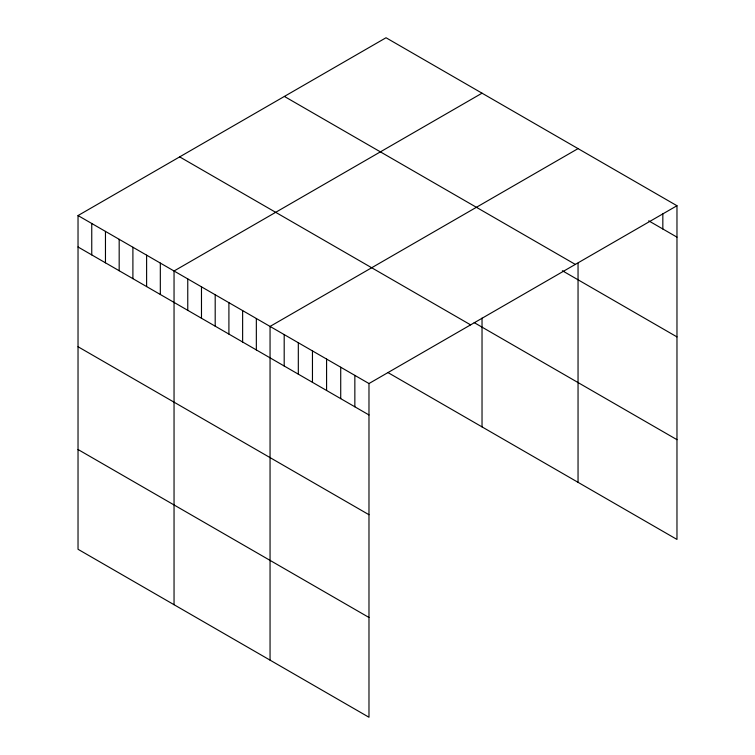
<?xml version="1.0" encoding="UTF-8"?>
<svg xmlns="http://www.w3.org/2000/svg" width="755" height="755" viewBox="0 0 755 755"><rect width="100%" height="100%" fill="white"/><g stroke="black" fill="none" stroke-linecap="round" stroke-linejoin="round"><path stroke-width="1.13" d="M676.971 205.728L368.978 383.54L368.978 717.25L78.029 549.272L78.029 215.562L386.022 37.75L676.971 205.728L676.971 539.438L387.976 372.583M482.03 93.186L174.046 270.998L174.046 604.708M578.047 148.612L270.054 326.434L270.054 660.134M648.705 220.828L676.971 237.145M284.38 96.432L575.329 264.41M562.371 270.743L676.971 336.9M474.197 322.611L676.971 439.684M179.671 156.889L470.62 324.867M78.029 215.562L368.978 383.54M78.029 246.979L368.978 414.957M78.029 346.734L368.978 514.721M78.029 449.518L368.978 617.496M662.833 213.863L662.833 228.991M578.047 263.165L578.047 482.322M482.03 318.1L482.03 426.886M354.85 375.386L354.85 406.803M340.722 367.223L340.722 398.64M326.585 359.069L326.585 390.486M312.457 350.905L312.457 382.323M298.319 342.751L298.319 374.169M284.191 334.588L284.191 366.005M256.341 318.516L256.341 349.933M242.629 310.598L242.629 342.015M228.907 302.67L228.907 334.087M215.194 294.752L215.194 326.169M201.481 286.834L201.481 318.251M187.759 278.916L187.759 310.333M160.324 263.08L160.324 294.497M146.612 255.162L146.612 286.579M132.899 247.244L132.899 278.661M119.177 239.326L119.177 270.743M105.464 231.407L105.464 262.825M91.751 223.48L91.751 254.897"/></g></svg>
